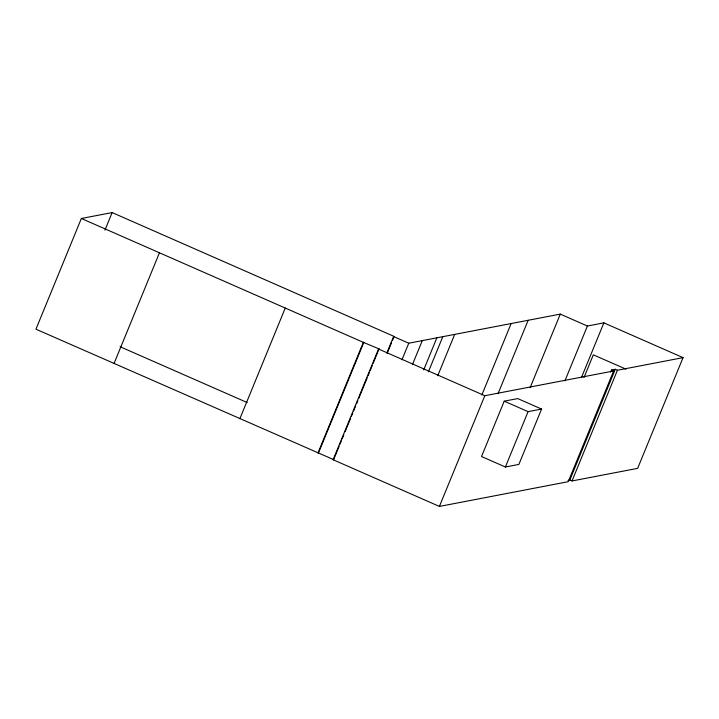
<?xml version="1.0" encoding="UTF-8"?>
<svg xmlns="http://www.w3.org/2000/svg" width="719" height="719" viewBox="0 0 719 719"><rect width="100%" height="100%" fill="white"/><g stroke="black" fill="none" stroke-linecap="round" stroke-linejoin="round"><path stroke-width="1.08" d="M392.439 340.581L394.129 336.438L112.146 212.572L81.355 218.486L35.95 329.194L333.661 459.639L339.179 446.184M104.929 230.161L112.146 212.572M114.042 363.499L159.447 252.791M239.849 418.764L285.254 308.056M317.942 453.069L363.347 342.352L379.066 348.922L373.125 363.41M318.481 452.961L363.886 342.253M610.62 372.091L611.474 370.015L613.64 370.977L568.235 481.685L439.408 506.428L333.122 459.738L378.527 349.03L379.066 348.922M340.024 444.117L341.3 441.008M342.145 438.941L343.844 434.806M345.12 431.697L350.638 418.251M351.483 416.175L352.759 413.074M353.604 411.007L355.725 405.831M356.579 403.763L357.846 400.654M358.7 398.587L367.184 377.897M368.038 375.821L369.305 372.721M370.159 370.653L372.28 365.477M386.804 353.101L393.59 336.546L394.129 336.438M387.343 353.002L391.585 342.648M401.984 359.77L408.778 343.215L560.29 314.113L587.405 326.031L603.879 322.858L683.05 357.64L637.645 468.357L572.018 480.957L569.843 480.004L567.956 480.373M412.517 364.425L422.278 340.626M423.707 369.899L436.864 337.822M428.38 371.858L442.805 336.681M437.718 375.785L454.687 334.398M481.856 394.947L511.137 323.559M439.408 506.428L484.813 395.72L613.64 370.977M498.015 393.751L528.15 320.288M504.226 401.166L481.523 456.52L505.385 467.008L518.884 464.411L541.587 409.057L517.725 398.578L504.226 401.166L528.088 411.645L541.587 409.057M530.155 387.577L560.29 314.113M505.385 467.008L528.088 411.645M564.909 380.863L587.405 326.031M581.383 377.7L603.879 322.858M583.99 377.592L593.328 354.818L625.952 369.144M569.843 480.004L615.257 369.296L617.423 370.249L683.05 357.64M572.018 480.957L617.423 370.249M611.474 370.015L615.257 369.296M333.122 459.738L333.661 459.639M393.59 336.546L408.778 343.215M81.355 218.486L363.347 342.352M378.527 349.03L484.813 395.72M120.064 346.711L247.21 402.559"/></g></svg>
